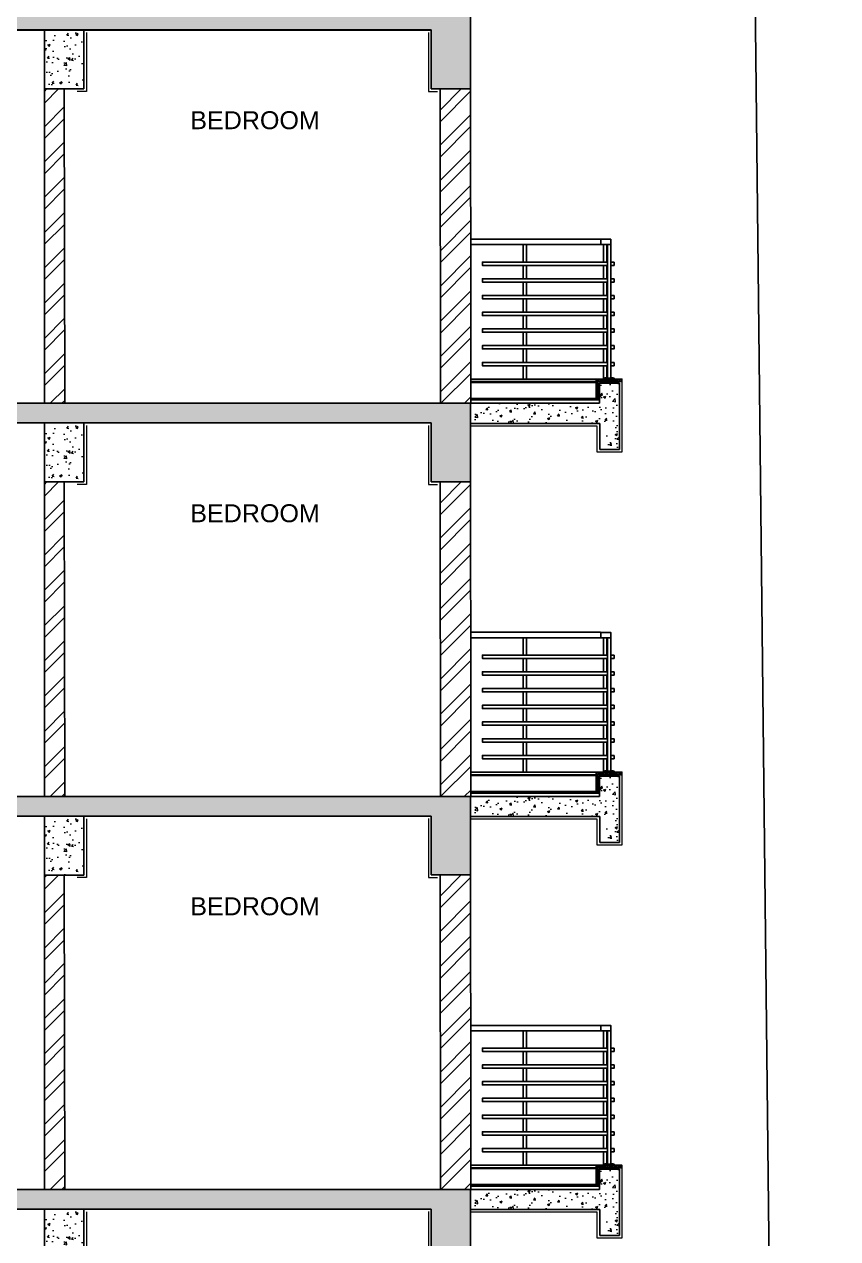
# Model space of a CAD drawing. Header units: metres. Extents: x 29392 to 32022, y 3934 to 33962.
# Drawn here: x 29711.55 to 29717.76, y 4089.81 to 4099.08 of the extents above; entities that cross this region are included whole.
import ezdxf

# ---------------------------------------------------------------- set-up
doc = ezdxf.new("R2010")
doc.units = ezdxf.units.M
doc.linetypes.add('HIDDEN', pattern=[0.375, 0.25, -0.125])
for name, color, linetype in [('20-HIDE', 11, 'HIDDEN'), ('33-SHADE', 251, 'Continuous'), ('DOOR-WIN', 6, 'Continuous'), ('ELE-1', 15, 'Continuous')]:
    doc.layers.add(name, color=color, linetype=linetype)
doc.layers.add('HATCH', color=250, linetype='Continuous', lineweight=13)
doc.layers.add('PLASTER', color=252, linetype='Continuous', lineweight=15)
doc.styles.get("Standard").update_dxf_attribs({"font": 'arial.ttf'})
doc.dimstyles.get("Standard").update_dxf_attribs({"dimtxt": 0.1, "dimasz": 0.18, "dimexe": 0.18, "dimexo": 0.0625, "dimgap": 0.09, "dimtad": 0, "dimtih": 1, "dimtoh": 1, "dimdec": 1, "dimzin": 0, "dimdsep": 46, "dimtxsty": 'Standard', "dimcen": 0.09, "dimadec": 0, "dimazin": 0, "dimtfac": 1, "dimtdec": 1, "dimtofl": 0, "dimtmove": 0, "dimatfit": 3, "dimfxl": 1, "dimtolj": 1, "dimtzin": 0, "dimarcsym": 0})

# ---------------------------------------------------------------- blocks, each defined once
blk = doc.blocks.new('uedu')
at = {"layer": '33-SHADE'}
h = blk.add_hatch(dxfattribs=at)
h.set_pattern_fill('ANSI31', color=253, scale=50, style=0)
h.set_pattern_definition([(45, (1783846.1323, 271602.1625), (-4.41941738, 4.41941738), [])])
h.paths.add_polyline_path([(1862003.6, 40806), (1861928.6, 40806), (1861928.6, 40798), (1862003.6, 40798)])
at = {"layer": '20-HIDE', "color": 5, "linetype": 'Continuous', "lineweight": 25}
blk.add_lwpolyline([(1862003.6, 40806), (1861928.6, 40806), (1861928.6, 40798), (1862003.6, 40798)], close=True, dxfattribs=at)
at = {"layer": 'DOOR-WIN', "color": 7}
for points in [[(1861953.6, 41803), (1862028.6, 41803), (1862028.6, 41843), (1861953.6, 41843)], [(1861928.6, 41673), (1861953.6, 41673), (1861953.6, 41648), (1861928.6, 41648)], [(1861928.6, 41548), (1861953.6, 41548), (1861953.6, 41523), (1861928.6, 41523)], [(1861928.6, 41423), (1861953.6, 41423), (1861953.6, 41398), (1861928.6, 41398)], [(1861928.6, 41298), (1861953.6, 41298), (1861953.6, 41273), (1861928.6, 41273)], [(1861928.6, 41173), (1861953.6, 41173), (1861953.6, 41148), (1861928.6, 41148)], [(1861928.6, 41048), (1861953.6, 41048), (1861953.6, 41023), (1861928.6, 41023)], [(1861928.6, 40923), (1861953.6, 40923), (1861953.6, 40898), (1861928.6, 40898)]]:
    blk.add_lwpolyline(points, close=True, dxfattribs=at)
at = {"layer": 'ELE-1'}
blk.add_lwpolyline([(1861953.6, 40806), (1861953.6, 41803), (1861978.6, 41803), (1861978.6, 40806)], dxfattribs=at)
blk = doc.blocks.new('afshfh')
for p, q in [((1864155.9, 113886.6), (1864155.9, 113887.3)), ((1864166.7, 113887.4), (1864156, 113887.4)), ((1864156, 113886.4), (1864166.7, 113886.4)), ((1864159.6, 113886.3), (1864160.1, 113886.4)), ((1864159.6, 113886.3), (1864162.6, 113885.2)), ((1864159.6, 113886.3), (1864163.1, 113885.4)), ((1864160.1, 113885.5), (1864159.6, 113885.4)), ((1864159.6, 113885.4), (1864162.6, 113884.3)), ((1864159.6, 113885.4), (1864163.1, 113884.4)), ((1864160.1, 113884.6), (1864159.6, 113884.4)), ((1864159.6, 113884.4), (1864162.6, 113883.4)), ((1864159.6, 113884.4), (1864163.1, 113883.5)), ((1864160.1, 113883.6), (1864159.6, 113883.5)), ((1864159.6, 113883.5), (1864162.6, 113882.4)), ((1864159.6, 113883.5), (1864163.1, 113882.6)), ((1864160.1, 113882.7), (1864159.6, 113882.6)), ((1864159.6, 113882.6), (1864162.6, 113881.5)), ((1864159.6, 113882.6), (1864163.1, 113881.6)), ((1864160.1, 113881.8), (1864159.6, 113881.6)), ((1864159.6, 113881.6), (1864162.6, 113880.6)), ((1864159.6, 113881.6), (1864163.1, 113880.7)), ((1864160.1, 113880.8), (1864159.6, 113880.7)), ((1864159.6, 113880.7), (1864162.6, 113879.6)), ((1864159.6, 113880.7), (1864163.1, 113879.8)), ((1864160.1, 113879.9), (1864159.6, 113879.8)), ((1864159.6, 113879.8), (1864162.6, 113878.7)), ((1864159.6, 113879.8), (1864163.1, 113878.8)), ((1864160.1, 113879), (1864159.6, 113878.8)), ((1864159.6, 113878.8), (1864162.6, 113877.8)), ((1864159.6, 113878.8), (1864163.1, 113877.9)), ((1864160.1, 113878), (1864159.6, 113877.9)), ((1864159.6, 113877.9), (1864162.6, 113876.8)), ((1864159.6, 113877.9), (1864163.1, 113877)), ((1864160.1, 113877.1), (1864159.6, 113877)), ((1864159.6, 113877), (1864162.6, 113875.9)), ((1864159.6, 113877), (1864163.1, 113876)), ((1864160.1, 113876.2), (1864159.6, 113876)), ((1864159.6, 113876), (1864162.6, 113875)), ((1864159.6, 113876), (1864163.1, 113875.1)), ((1864160.1, 113875.2), (1864159.6, 113875.1)), ((1864159.6, 113875.1), (1864162.6, 113874)), ((1864159.6, 113875.1), (1864163.1, 113874.2)), ((1864160.1, 113874.3), (1864159.6, 113874.2)), ((1864159.6, 113874.2), (1864162.6, 113873.1)), ((1864159.6, 113874.2), (1864163.1, 113873.2)), ((1864160.1, 113873.4), (1864159.6, 113873.2)), ((1864159.6, 113873.2), (1864162.6, 113872.2)), ((1864159.6, 113873.2), (1864163.1, 113872.3)), ((1864160.1, 113872.4), (1864159.6, 113872.3)), ((1864159.6, 113872.3), (1864162.6, 113871.2)), ((1864159.6, 113872.3), (1864163.1, 113871.4)), ((1864160.1, 113871.5), (1864159.6, 113871.4)), ((1864159.6, 113871.4), (1864162.6, 113870.3)), ((1864159.6, 113871.4), (1864163.1, 113870.4)), ((1864160.1, 113870.6), (1864159.6, 113870.4)), ((1864159.6, 113870.4), (1864162.6, 113869.4)), ((1864159.6, 113870.4), (1864163.1, 113869.5)), ((1864160.1, 113869.6), (1864159.6, 113869.5)), ((1864159.6, 113869.5), (1864162.6, 113868.4)), ((1864159.6, 113869.5), (1864163.1, 113868.6)), ((1864163.1, 113885.4), (1864160.1, 113886.4)), ((1864160.1, 113886.1), (1864160.1, 113885.5)), ((1864163.1, 113884.4), (1864160.1, 113885.5)), ((1864160.1, 113885.2), (1864160.1, 113884.6)), ((1864163.1, 113883.5), (1864160.1, 113884.6)), ((1864160.1, 113884.2), (1864160.1, 113883.6)), ((1864163.1, 113882.6), (1864160.1, 113883.6)), ((1864160.1, 113883.3), (1864160.1, 113882.7)), ((1864163.1, 113881.6), (1864160.1, 113882.7)), ((1864160.1, 113882.4), (1864160.1, 113881.8)), ((1864163.1, 113880.7), (1864160.1, 113881.8)), ((1864160.1, 113881.4), (1864160.1, 113880.8)), ((1864163.1, 113879.8), (1864160.1, 113880.8)), ((1864160.1, 113880.5), (1864160.1, 113879.9)), ((1864163.1, 113878.8), (1864160.1, 113879.9)), ((1864160.1, 113879.6), (1864160.1, 113879)), ((1864163.1, 113877.9), (1864160.1, 113879)), ((1864160.1, 113878.7), (1864160.1, 113878)), ((1864163.1, 113877), (1864160.1, 113878)), ((1864160.1, 113877.7), (1864160.1, 113877.1)), ((1864163.1, 113876), (1864160.1, 113877.1)), ((1864160.1, 113876.8), (1864160.1, 113876.2)), ((1864163.1, 113875.1), (1864160.1, 113876.2)), ((1864160.1, 113875.9), (1864160.1, 113875.2)), ((1864163.1, 113874.2), (1864160.1, 113875.2)), ((1864160.1, 113874.9), (1864160.1, 113874.3)), ((1864163.1, 113873.2), (1864160.1, 113874.3)), ((1864160.1, 113874), (1864160.1, 113873.4)), ((1864163.1, 113872.3), (1864160.1, 113873.4)), ((1864160.1, 113873.1), (1864160.1, 113872.4)), ((1864163.1, 113871.4), (1864160.1, 113872.4)), ((1864160.1, 113872.1), (1864160.1, 113871.5)), ((1864163.1, 113870.4), (1864160.1, 113871.5)), ((1864160.1, 113871.2), (1864160.1, 113870.6)), ((1864163.1, 113869.5), (1864160.1, 113870.6)), ((1864160.1, 113870.3), (1864160.1, 113869.6)), ((1864163.1, 113868.6), (1864160.1, 113869.6)), ((1864160.1, 113869.3), (1864160.1, 113865.4)), ((1864161.4, 113864.2), (1864160.1, 113867.9)), ((1864161.4, 113864.2), (1864160.1, 113865.4)), ((1864160.7, 113868.3), (1864160.2, 113868.1)), ((1864161.4, 113864.2), (1864162.6, 113865.4)), ((1864162.6, 113865.4), (1864162, 113867.7)), ((1864162.6, 113886.4), (1864162.6, 113885.5)), ((1864163.1, 113885.4), (1864162.6, 113885.2)), ((1864162.6, 113885.2), (1864162.6, 113884.6)), ((1864163.1, 113884.4), (1864162.6, 113884.3)), ((1864162.6, 113884.3), (1864162.6, 113883.7)), ((1864163.1, 113883.5), (1864162.6, 113883.4)), ((1864162.6, 113883.4), (1864162.6, 113882.7)), ((1864163.1, 113882.6), (1864162.6, 113882.4)), ((1864162.6, 113882.4), (1864162.6, 113881.8)), ((1864163.1, 113881.6), (1864162.6, 113881.5)), ((1864162.6, 113881.5), (1864162.6, 113880.9)), ((1864163.1, 113880.7), (1864162.6, 113880.6)), ((1864162.6, 113880.6), (1864162.6, 113879.9)), ((1864163.1, 113879.8), (1864162.6, 113879.6)), ((1864162.6, 113879.6), (1864162.6, 113879)), ((1864163.1, 113878.8), (1864162.6, 113878.7)), ((1864162.6, 113878.7), (1864162.6, 113878.1)), ((1864163.1, 113877.9), (1864162.6, 113877.8)), ((1864162.6, 113877.8), (1864162.6, 113877.1)), ((1864163.1, 113877), (1864162.6, 113876.8)), ((1864162.6, 113876.8), (1864162.6, 113876.2)), ((1864163.1, 113876), (1864162.6, 113875.9)), ((1864162.6, 113875.9), (1864162.6, 113875.3)), ((1864163.1, 113875.1), (1864162.6, 113875)), ((1864162.6, 113875), (1864162.6, 113874.3)), ((1864163.1, 113874.2), (1864162.6, 113874)), ((1864162.6, 113874), (1864162.6, 113873.4)), ((1864163.1, 113873.2), (1864162.6, 113873.1)), ((1864162.6, 113873.1), (1864162.6, 113872.5)), ((1864163.1, 113872.3), (1864162.6, 113872.2)), ((1864162.6, 113872.2), (1864162.6, 113871.5)), ((1864163.1, 113871.4), (1864162.6, 113871.2)), ((1864162.6, 113871.2), (1864162.6, 113870.6)), ((1864163.1, 113870.4), (1864162.6, 113870.3)), ((1864162.6, 113870.3), (1864162.6, 113869.7)), ((1864163.1, 113869.5), (1864162.6, 113869.4)), ((1864162.6, 113869.4), (1864162.6, 113868.7)), ((1864163.1, 113868.6), (1864162.6, 113868.4)), ((1864162.6, 113868.4), (1864162.6, 113865.4)), ((1864166.9, 113886.6), (1864166.9, 113887.3))]:
    blk.add_line(p, q)
for centre, radius, start, end in [((1864156, 113887.3), 0.15, 90, 180), ((1864156, 113886.6), 0.15, 180, 270), ((1864161.4, 113883.4), 5.5, 46.6602, 133.3398), ((1864160.3, 113867.9), 0.15, 111.57553, 198.16903), ((1864161.1, 113867.3), 1, 21.57553, 111.57553), ((1864166.7, 113887.3), 0.15, 0, 90), ((1864166.7, 113886.6), 0.15, 270, 0)]:
    blk.add_arc(centre, radius, start, end)
blk = doc.blocks.new('*D277')
at = {"color": 0, "lineweight": -2, "transparency": 16777216}
for p, q in [((29715.7579, 4103.7625), (29717.2653, 4103.779)), ((29717.0873, 4103.597), (29717.3312, 4081.2598)), ((29717.5827, 4058.234), (29717.3387, 4080.5712)), ((29716.2572, 4058.0395), (29717.7646, 4058.056))]:
    blk.add_line(p, q, dxfattribs=at)
at = {"color": 0, "transparency": 16777216}
for points in [[(29717.1173, 4103.5974), (29717.0573, 4103.5967), (29717.0853, 4103.777)], [(29717.6126, 4058.2343), (29717.5527, 4058.2337), (29717.5846, 4058.054)]]:
    blk.add_solid(points, dxfattribs=at)
at = {"layer": 'Defpoints', "color": 0, "transparency": 16777216}
for p in [(29717.0853, 4103.777), (29715.6954, 4103.7618), (29716.1947, 4058.0388)]:
    blk.add_point(p, dxfattribs=at)
at = {"color": 0, "transparency": 16777216, "insert": (29717.335, 4080.9155), "char_height": 0.5, "attachment_point": 5}
blk.add_mtext('\\A1;45', dxfattribs=at)

msp = doc.modelspace()

# ---------------------------------------------------------------- hatches: boundary and pattern name
at = {"transparency": 16777216}
h = msp.add_hatch(dxfattribs=at)
h.set_pattern_fill('ANSI33', scale=0.051055)
h.set_pattern_definition([(135, (31594.022349, 4053.76932), (0.00902539052, 0.00902539052), []), (135, (31594.013324, 4053.76932), (0.00902539052, 0.00902539052), [0.00638191484, -0.00319095742])])
h.paths.add_polyline_path([(29716.1157, 4096.3716), (29715.9197, 4096.3716), (29715.9197, 4096.3522), (29716.1157, 4096.3522)])
h.paths.add_polyline_path([(29715.9319, 4096.3461), (29715.9197, 4096.3461), (29715.9197, 4096.2246), (29715.9319, 4096.2246)])
h = msp.add_hatch(dxfattribs=at)
h.set_pattern_fill('ANSI33', scale=0.051055, angle=45, style=0)
h.set_pattern_definition([(90, (31594.104037, 4053.76932), (0.01276382968, 3e-18), []), (90, (31594.097656, 4053.775702), (0.01276382968, 3e-18), [0.00638191484, -0.00319095742])])
h.paths.add_polyline_path([(29714.9639, 4096.2246), (29714.9639, 4096.2123), (29715.9442, 4096.2123), (29715.9442, 4096.2246)])
h = msp.add_hatch(dxfattribs=at)
h.set_pattern_fill('ANSI33', scale=0.051055)
h.set_pattern_definition([(135, (31594.022349, 4050.76932), (0.00902539052, 0.00902539052), []), (135, (31594.013324, 4050.76932), (0.00902539052, 0.00902539052), [0.00638191484, -0.00319095742])])
h.paths.add_polyline_path([(29716.1157, 4093.3716), (29715.9197, 4093.3716), (29715.9197, 4093.3522), (29716.1157, 4093.3522)])
h.paths.add_polyline_path([(29715.9319, 4093.3461), (29715.9197, 4093.3461), (29715.9197, 4093.2246), (29715.9319, 4093.2246)])
h = msp.add_hatch(dxfattribs=at)
h.set_pattern_fill('ANSI33', scale=0.051055, angle=45, style=0)
h.set_pattern_definition([(90, (31594.104037, 4050.76932), (0.01276382968, 3e-18), []), (90, (31594.097656, 4050.775702), (0.01276382968, 3e-18), [0.00638191484, -0.00319095742])])
h.paths.add_polyline_path([(29714.9639, 4093.2246), (29714.9639, 4093.2123), (29715.9442, 4093.2123), (29715.9442, 4093.2246)])
h = msp.add_hatch(dxfattribs=at)
h.set_pattern_fill('ANSI33', scale=0.051055)
h.set_pattern_definition([(135, (31594.022349, 4047.76932), (0.00902539052, 0.00902539052), []), (135, (31594.013324, 4047.76932), (0.00902539052, 0.00902539052), [0.00638191484, -0.00319095742])])
h.paths.add_polyline_path([(29716.1157, 4090.3716), (29715.9197, 4090.3716), (29715.9197, 4090.3522), (29716.1157, 4090.3522)])
h.paths.add_polyline_path([(29715.9319, 4090.3461), (29715.9197, 4090.3461), (29715.9197, 4090.2246), (29715.9319, 4090.2246)])
h = msp.add_hatch(dxfattribs=at)
h.set_pattern_fill('ANSI33', scale=0.051055, angle=45, style=0)
h.set_pattern_definition([(90, (31594.104037, 4047.76932), (0.01276382968, 3e-18), []), (90, (31594.097656, 4047.775702), (0.01276382968, 3e-18), [0.00638191484, -0.00319095742])])
h.paths.add_polyline_path([(29714.9639, 4090.2246), (29714.9639, 4090.2123), (29715.9442, 4090.2123), (29715.9442, 4090.2246)])
at = {"layer": 'HATCH', "transparency": 16777216}
h = msp.add_hatch(dxfattribs=at)
h.set_pattern_fill('AR-CONC', color=256, scale=0.001)
h.set_pattern_definition([(50, (27763.88038, 3436.42546), (0.182184669, -0.015939086), [0.01905, -0.20955]), (355, (27763.88038, 3436.42546), (-0.035243421, 0.191056845), [0.01524, -0.167640584]), (100.451445, (27763.89556, 3436.42413), (0.146941247, 0.175117752), [0.016190009, -0.178090245]), (46.1842, (27763.88038, 3436.47626), (0.27107904, -0.042042328), [0.028575, -0.314325]), (96.635558, (27763.90297, 3436.47276), (0.237404134, 0.247426125), [0.024285023, -0.26713561]), (351.184151, (27763.88038, 3436.47626), (0.237404134, 0.247426125), [0.022859967, -0.251459732]), (21, (27763.90578, 3436.46356), (0.151614391, -0.102265198), [0.01905, -0.20955]), (326, (27763.90578, 3436.46356), (0.061802028, 0.184187966), [0.01524, -0.16764]), (71.451445, (27763.91842, 3436.45504), (0.21341642, 0.081922769), [0.016190009, -0.178089938]), (37.5, (27763.88038, 3436.42546), (0.0030886033, 0.0845550389), [0, -0.165608, 0, -0.17018, 0, -0.168275]), (7.5, (27763.88038, 3436.42546), (0.0668196625, 0.100180575), [0, -0.097028, 0, -0.161798, 0, -0.064135]), (327.5, (27763.82374, 3436.42546), (0.1355905952, -0.005728744), [0, -0.0635, 0, -0.19812, 0, -0.26289]), (317.5, (27763.79834, 3436.42546), (0.1481291814, 0.025426491), [0, -0.08255, 0, -0.131572, 0, -0.18669])])
h.paths.add_polyline_path([(29710.4044, 4098.8068), (29709.2843, 4098.8068), (29709.2843, 4098.9568), (29710.7044, 4098.9568), (29710.7044, 4098.3568), (29710.4044, 4098.3568)])
h.paths.add_polyline_path([(29714.9592, 4098.5871), (29714.6588, 4098.5868), (29714.6588, 4099.0368), (29710.7044, 4099.0368), (29710.7044, 4099.1868), (29714.9588, 4099.1871)])
h = msp.add_hatch(dxfattribs=at)
h.set_pattern_fill('AR-CONC', color=256, scale=0.001)
h.set_pattern_definition([(50, (27323.3869, 3382.19325), (0.182184669, -0.0159390855), [0.01905, -0.20955]), (355, (27323.3869, 3382.19325), (-0.035243421, 0.191056845), [0.01524, -0.167640584]), (100.451445, (27323.40208, 3382.19192), (0.146941247, 0.175117752), [0.016190009, -0.178090245]), (46.1842, (27323.3869, 3382.24405), (0.27107904, -0.042042328), [0.028575, -0.314325]), (96.635558, (27323.40949, 3382.24054), (0.237404134, 0.247426125), [0.024285023, -0.267135608]), (351.184151, (27323.3869, 3382.24405), (0.237404134, 0.247426125), [0.022859967, -0.251459732]), (21, (27323.4123, 3382.23135), (0.151614391, -0.102265198), [0.01905, -0.20955]), (326, (27323.4123, 3382.23135), (0.061802028, 0.184187966), [0.01524, -0.16764]), (71.451445, (27323.42493, 3382.22282), (0.213416419, 0.081922769), [0.016190009, -0.178089938]), (37.5, (27323.386896, 3382.193245), (0.0030886033, 0.0845550389), [0, -0.165608, 0, -0.17018, 0, -0.168275]), (7.5, (27323.3869, 3382.193245), (0.0668196625, 0.1001805748), [0, -0.097028, 0, -0.161798, 0, -0.064135]), (327.5, (27323.330254, 3382.193245), (0.1355905952, -0.005728744), [0, -0.0635, 0, -0.19812, 0, -0.26289]), (317.5, (27323.30485, 3382.19325), (0.1481291814, 0.025426491), [0, -0.08255, 0, -0.131572, 0, -0.18669])])
h.paths.add_polyline_path([(29712.0053, 4098.5864), (29711.7053, 4098.5864), (29711.7055, 4099.0368), (29712.0053, 4099.0368)])
h = msp.add_hatch(dxfattribs=at)
h.set_pattern_fill('ANSI32', color=256, scale=0.02)
h.set_pattern_definition([(45, (27763.88038, 3436.42546), (-0.134703842, 0.134703842), []), (45, (27763.97019, 3436.42546), (-0.134703842, 0.134703842), [])])
h.paths.add_polyline_path([(29709.0543, 4095.9568), (29709.2843, 4095.9568), (29709.2843, 4098.3568), (29709.0543, 4098.3568)])
h.paths.add_polyline_path([(29710.7044, 4098.3568), (29710.5543, 4098.3568), (29710.5543, 4095.9568), (29710.7044, 4095.9568)])
edge = h.paths.add_edge_path()
edge.add_line((29714.7292, 4098.5869), (29714.7312, 4096.1868))
edge.add_line((29714.3498, 4096.1867), (29714.9612, 4096.1872))
edge.add_line((29714.9612, 4096.1872), (29714.9592, 4098.5871))
edge.add_line((29714.9592, 4098.5871), (29714.7253, 4098.5868))
h = msp.add_hatch(dxfattribs=at)
h.set_pattern_fill('ANSI32', color=256, scale=0.02)
h.set_pattern_definition([(45, (27323.3869, 3382.19325), (-0.134703842, 0.134703842), []), (45, (27323.4767, 3382.19325), (-0.134703842, 0.134703842), [])])
h.paths.add_polyline_path([(29711.7055, 4098.5864), (29711.8553, 4098.5864), (29711.8611, 4096.1868), (29711.7055, 4096.1868)])
h = msp.add_hatch(dxfattribs=at)
h.set_pattern_fill('AR-CONC', color=256, scale=0.001)
h.set_pattern_definition([(50, (28888.61957, 3824.82875), (0.18218467, -0.015939086), [0.01905, -0.20955]), (355, (28888.61957, 3824.82875), (-0.03524342, 0.191056845), [0.01524, -0.167640584]), (100.451445, (28888.63475, 3824.82742), (0.146941247, 0.175117752), [0.01619001, -0.178090245]), (46.1842, (28888.61957, 3824.87955), (0.27107904, -0.04204233), [0.028575, -0.314325]), (96.635558, (28888.64216, 3824.87605), (0.237404134, 0.247426125), [0.02428502, -0.26713561]), (351.18415, (28888.61957, 3824.87955), (0.23740413, 0.247426125), [0.02285997, -0.25145973]), (21, (28888.64497, 3824.86685), (0.15161439, -0.102265198), [0.01905, -0.20955]), (326, (28888.64497, 3824.86685), (0.06180203, 0.184187966), [0.01524, -0.16764]), (71.451445, (28888.6576, 3824.85833), (0.21341642, 0.08192277), [0.01619001, -0.178089938]), (37.5, (28888.61957, 3824.82875), (0.0030886033, 0.084555039), [0, -0.165608, 0, -0.17018, 0, -0.168275]), (7.5, (28888.61957, 3824.82875), (0.0668196625, 0.100180575), [0, -0.097028, 0, -0.161798, 0, -0.064135]), (327.5, (28888.56293, 3824.82875), (0.135590595, -0.005728744), [0, -0.0635, 0, -0.19812, 0, -0.26289]), (317.5, (28888.53753, 3824.82875), (0.148129181, 0.025426491), [0, -0.08255, 0, -0.131572, 0, -0.18669])])
h.paths.add_polyline_path([(29716.0973, 4096.0336), (29716.0973, 4095.8336), (29715.9473, 4095.8336), (29715.9473, 4096.0336), (29714.9811, 4096.0336), (29714.9811, 4096.1868), (29715.9442, 4096.1868), (29715.9442, 4096.34), (29716.0973, 4096.34), (29716.0973, 4096.1868)])
h = msp.add_hatch(dxfattribs=at)
h.set_pattern_fill('AR-CONC', color=256, scale=0.001)
h.set_pattern_definition([(50, (27763.88038, 3433.42546), (0.182184669, -0.015939086), [0.01905, -0.20955]), (355, (27763.88038, 3433.42546), (-0.035243421, 0.191056845), [0.01524, -0.167640584]), (100.451445, (27763.89556, 3433.42413), (0.146941247, 0.175117752), [0.016190009, -0.178090245]), (46.1842, (27763.88038, 3433.47626), (0.27107904, -0.042042328), [0.028575, -0.314325]), (96.635558, (27763.90297, 3433.47276), (0.237404134, 0.247426125), [0.024285023, -0.26713561]), (351.184151, (27763.88038, 3433.47626), (0.237404134, 0.247426125), [0.022859967, -0.251459732]), (21, (27763.90578, 3433.46356), (0.151614391, -0.102265198), [0.01905, -0.20955]), (326, (27763.90578, 3433.46356), (0.061802028, 0.184187966), [0.01524, -0.16764]), (71.451445, (27763.91842, 3433.45504), (0.21341642, 0.081922769), [0.016190009, -0.178089938]), (37.5, (27763.88038, 3433.42546), (0.0030886033, 0.0845550389), [0, -0.165608, 0, -0.17018, 0, -0.168275]), (7.5, (27763.88038, 3433.42546), (0.0668196625, 0.100180575), [0, -0.097028, 0, -0.161798, 0, -0.064135]), (327.5, (27763.82374, 3433.42546), (0.1355905952, -0.005728744), [0, -0.0635, 0, -0.19812, 0, -0.26289]), (317.5, (27763.79834, 3433.42546), (0.1481291814, 0.025426491), [0, -0.08255, 0, -0.131572, 0, -0.18669])])
h.paths.add_polyline_path([(29710.4044, 4095.8068), (29709.2843, 4095.8068), (29709.2843, 4095.9568), (29710.7044, 4095.9568), (29710.7044, 4095.3568), (29710.4044, 4095.3568)])
h.paths.add_polyline_path([(29714.9592, 4095.5871), (29714.6588, 4095.5868), (29714.6588, 4096.0368), (29710.7044, 4096.0368), (29710.7044, 4096.1868), (29714.9588, 4096.1871)])
h = msp.add_hatch(dxfattribs=at)
h.set_pattern_fill('AR-CONC', color=256, scale=0.001)
h.set_pattern_definition([(50, (27323.3869, 3379.19325), (0.182184669, -0.0159390855), [0.01905, -0.20955]), (355, (27323.3869, 3379.19325), (-0.035243421, 0.191056845), [0.01524, -0.167640584]), (100.451445, (27323.40208, 3379.19192), (0.146941247, 0.175117752), [0.016190009, -0.178090245]), (46.1842, (27323.3869, 3379.24405), (0.27107904, -0.042042328), [0.028575, -0.314325]), (96.635558, (27323.40949, 3379.24054), (0.237404134, 0.247426125), [0.024285023, -0.267135608]), (351.184151, (27323.3869, 3379.24405), (0.237404134, 0.247426125), [0.022859967, -0.251459732]), (21, (27323.4123, 3379.23135), (0.151614391, -0.102265198), [0.01905, -0.20955]), (326, (27323.4123, 3379.23135), (0.061802028, 0.184187966), [0.01524, -0.16764]), (71.451445, (27323.42493, 3379.22282), (0.213416419, 0.081922769), [0.016190009, -0.178089938]), (37.5, (27323.386896, 3379.193245), (0.0030886033, 0.0845550389), [0, -0.165608, 0, -0.17018, 0, -0.168275]), (7.5, (27323.3869, 3379.193245), (0.0668196625, 0.1001805748), [0, -0.097028, 0, -0.161798, 0, -0.064135]), (327.5, (27323.330254, 3379.193245), (0.1355905952, -0.005728744), [0, -0.0635, 0, -0.19812, 0, -0.26289]), (317.5, (27323.30485, 3379.19325), (0.1481291814, 0.025426491), [0, -0.08255, 0, -0.131572, 0, -0.18669])])
h.paths.add_polyline_path([(29712.0053, 4095.5864), (29711.7053, 4095.5864), (29711.7055, 4096.0368), (29712.0053, 4096.0368)])
h = msp.add_hatch(dxfattribs=at)
h.set_pattern_fill('ANSI32', color=256, scale=0.02)
h.set_pattern_definition([(45, (27763.88038, 3433.42546), (-0.134703842, 0.134703842), []), (45, (27763.97019, 3433.42546), (-0.134703842, 0.134703842), [])])
h.paths.add_polyline_path([(29709.0543, 4092.9568), (29709.2843, 4092.9568), (29709.2843, 4095.3568), (29709.0543, 4095.3568)])
h.paths.add_polyline_path([(29710.7044, 4095.3568), (29710.5543, 4095.3568), (29710.5543, 4092.9568), (29710.7044, 4092.9568)])
edge = h.paths.add_edge_path()
edge.add_line((29714.7292, 4095.5869), (29714.7312, 4093.1868))
edge.add_line((29714.3498, 4093.1867), (29714.9612, 4093.1872))
edge.add_line((29714.9612, 4093.1872), (29714.9592, 4095.5871))
edge.add_line((29714.9592, 4095.5871), (29714.7253, 4095.5868))
h = msp.add_hatch(dxfattribs=at)
h.set_pattern_fill('ANSI32', color=256, scale=0.02)
h.set_pattern_definition([(45, (27323.3869, 3379.19325), (-0.134703842, 0.134703842), []), (45, (27323.4767, 3379.19325), (-0.134703842, 0.134703842), [])])
h.paths.add_polyline_path([(29711.7055, 4095.5864), (29711.8553, 4095.5864), (29711.8611, 4093.1868), (29711.7055, 4093.1868)])
h = msp.add_hatch(dxfattribs=at)
h.set_pattern_fill('AR-CONC', color=256, scale=0.001)
h.set_pattern_definition([(50, (28888.61957, 3821.82875), (0.18218467, -0.015939086), [0.01905, -0.20955]), (355, (28888.61957, 3821.82875), (-0.03524342, 0.191056845), [0.01524, -0.167640584]), (100.451445, (28888.63475, 3821.82742), (0.146941247, 0.175117752), [0.01619001, -0.178090245]), (46.1842, (28888.61957, 3821.87955), (0.27107904, -0.04204233), [0.028575, -0.314325]), (96.635558, (28888.64216, 3821.87605), (0.237404134, 0.247426125), [0.02428502, -0.26713561]), (351.18415, (28888.61957, 3821.87955), (0.23740413, 0.247426125), [0.02285997, -0.25145973]), (21, (28888.64497, 3821.86685), (0.15161439, -0.102265198), [0.01905, -0.20955]), (326, (28888.64497, 3821.86685), (0.06180203, 0.184187966), [0.01524, -0.16764]), (71.451445, (28888.6576, 3821.85833), (0.21341642, 0.08192277), [0.01619001, -0.178089938]), (37.5, (28888.61957, 3821.82875), (0.0030886033, 0.084555039), [0, -0.165608, 0, -0.17018, 0, -0.168275]), (7.5, (28888.61957, 3821.82875), (0.0668196625, 0.100180575), [0, -0.097028, 0, -0.161798, 0, -0.064135]), (327.5, (28888.56293, 3821.82875), (0.135590595, -0.005728744), [0, -0.0635, 0, -0.19812, 0, -0.26289]), (317.5, (28888.53753, 3821.82875), (0.148129181, 0.025426491), [0, -0.08255, 0, -0.131572, 0, -0.18669])])
h.paths.add_polyline_path([(29716.0973, 4093.0336), (29716.0973, 4092.8336), (29715.9473, 4092.8336), (29715.9473, 4093.0336), (29714.9811, 4093.0336), (29714.9811, 4093.1868), (29715.9442, 4093.1868), (29715.9442, 4093.34), (29716.0973, 4093.34), (29716.0973, 4093.1868)])
h = msp.add_hatch(dxfattribs=at)
h.set_pattern_fill('AR-CONC', color=256, scale=0.001)
h.set_pattern_definition([(50, (27763.88038, 3430.42546), (0.182184669, -0.015939086), [0.01905, -0.20955]), (355, (27763.88038, 3430.42546), (-0.035243421, 0.191056845), [0.01524, -0.167640584]), (100.451445, (27763.89556, 3430.42413), (0.146941247, 0.175117752), [0.016190009, -0.178090245]), (46.1842, (27763.88038, 3430.47626), (0.27107904, -0.042042328), [0.028575, -0.314325]), (96.635558, (27763.90297, 3430.47276), (0.237404134, 0.247426125), [0.024285023, -0.26713561]), (351.184151, (27763.88038, 3430.47626), (0.237404134, 0.247426125), [0.022859967, -0.251459732]), (21, (27763.90578, 3430.46356), (0.151614391, -0.102265198), [0.01905, -0.20955]), (326, (27763.90578, 3430.46356), (0.061802028, 0.184187966), [0.01524, -0.16764]), (71.451445, (27763.91842, 3430.45504), (0.21341642, 0.081922769), [0.016190009, -0.178089938]), (37.5, (27763.88038, 3430.42546), (0.0030886033, 0.0845550389), [0, -0.165608, 0, -0.17018, 0, -0.168275]), (7.5, (27763.88038, 3430.42546), (0.0668196625, 0.100180575), [0, -0.097028, 0, -0.161798, 0, -0.064135]), (327.5, (27763.82374, 3430.42546), (0.1355905952, -0.005728744), [0, -0.0635, 0, -0.19812, 0, -0.26289]), (317.5, (27763.79834, 3430.42546), (0.1481291814, 0.025426491), [0, -0.08255, 0, -0.131572, 0, -0.18669])])
h.paths.add_polyline_path([(29710.4044, 4092.8068), (29709.2843, 4092.8068), (29709.2843, 4092.9568), (29710.7044, 4092.9568), (29710.7044, 4092.3568), (29710.4044, 4092.3568)])
h.paths.add_polyline_path([(29714.9592, 4092.5871), (29714.6588, 4092.5868), (29714.6588, 4093.0368), (29710.7044, 4093.0368), (29710.7044, 4093.1868), (29714.9588, 4093.1871)])
h = msp.add_hatch(dxfattribs=at)
h.set_pattern_fill('AR-CONC', color=256, scale=0.001)
h.set_pattern_definition([(50, (27323.3869, 3376.19325), (0.182184669, -0.0159390855), [0.01905, -0.20955]), (355, (27323.3869, 3376.19325), (-0.035243421, 0.191056845), [0.01524, -0.167640584]), (100.451445, (27323.40208, 3376.19192), (0.146941247, 0.175117752), [0.016190009, -0.178090245]), (46.1842, (27323.3869, 3376.24405), (0.27107904, -0.042042328), [0.028575, -0.314325]), (96.635558, (27323.40949, 3376.24054), (0.237404134, 0.247426125), [0.024285023, -0.267135608]), (351.184151, (27323.3869, 3376.24405), (0.237404134, 0.247426125), [0.022859967, -0.251459732]), (21, (27323.4123, 3376.23135), (0.151614391, -0.102265198), [0.01905, -0.20955]), (326, (27323.4123, 3376.23135), (0.061802028, 0.184187966), [0.01524, -0.16764]), (71.451445, (27323.42493, 3376.22282), (0.213416419, 0.081922769), [0.016190009, -0.178089938]), (37.5, (27323.386896, 3376.193245), (0.0030886033, 0.0845550389), [0, -0.165608, 0, -0.17018, 0, -0.168275]), (7.5, (27323.3869, 3376.193245), (0.0668196625, 0.1001805748), [0, -0.097028, 0, -0.161798, 0, -0.064135]), (327.5, (27323.330254, 3376.193245), (0.1355905952, -0.005728744), [0, -0.0635, 0, -0.19812, 0, -0.26289]), (317.5, (27323.30485, 3376.19325), (0.1481291814, 0.025426491), [0, -0.08255, 0, -0.131572, 0, -0.18669])])
h.paths.add_polyline_path([(29712.0053, 4092.5864), (29711.7053, 4092.5864), (29711.7055, 4093.0368), (29712.0053, 4093.0368)])
h = msp.add_hatch(dxfattribs=at)
h.set_pattern_fill('ANSI32', color=256, scale=0.02)
h.set_pattern_definition([(45, (27763.88038, 3430.42546), (-0.134703842, 0.134703842), []), (45, (27763.97019, 3430.42546), (-0.134703842, 0.134703842), [])])
h.paths.add_polyline_path([(29709.0543, 4089.9568), (29709.2843, 4089.9568), (29709.2843, 4092.3568), (29709.0543, 4092.3568)])
h.paths.add_polyline_path([(29710.7044, 4092.3568), (29710.5543, 4092.3568), (29710.5543, 4089.9568), (29710.7044, 4089.9568)])
edge = h.paths.add_edge_path()
edge.add_line((29714.7292, 4092.5869), (29714.7312, 4090.1868))
edge.add_line((29714.3498, 4090.1867), (29714.9612, 4090.1872))
edge.add_line((29714.9612, 4090.1872), (29714.9592, 4092.5871))
edge.add_line((29714.9592, 4092.5871), (29714.7253, 4092.5868))
h = msp.add_hatch(dxfattribs=at)
h.set_pattern_fill('ANSI32', color=256, scale=0.02)
h.set_pattern_definition([(45, (27323.3869, 3376.19325), (-0.134703842, 0.134703842), []), (45, (27323.4767, 3376.19325), (-0.134703842, 0.134703842), [])])
h.paths.add_polyline_path([(29711.7055, 4092.5864), (29711.8553, 4092.5864), (29711.8611, 4090.1868), (29711.7055, 4090.1868)])
h = msp.add_hatch(dxfattribs=at)
h.set_pattern_fill('AR-CONC', color=256, scale=0.001)
h.set_pattern_definition([(50, (28888.61957, 3818.82875), (0.18218467, -0.015939086), [0.01905, -0.20955]), (355, (28888.61957, 3818.82875), (-0.03524342, 0.191056845), [0.01524, -0.167640584]), (100.451445, (28888.63475, 3818.82742), (0.146941247, 0.175117752), [0.01619001, -0.178090245]), (46.1842, (28888.61957, 3818.87955), (0.27107904, -0.04204233), [0.028575, -0.314325]), (96.635558, (28888.64216, 3818.87605), (0.237404134, 0.247426125), [0.02428502, -0.26713561]), (351.18415, (28888.61957, 3818.87955), (0.23740413, 0.247426125), [0.02285997, -0.25145973]), (21, (28888.64497, 3818.86685), (0.15161439, -0.102265198), [0.01905, -0.20955]), (326, (28888.64497, 3818.86685), (0.06180203, 0.184187966), [0.01524, -0.16764]), (71.451445, (28888.6576, 3818.85833), (0.21341642, 0.08192277), [0.01619001, -0.178089938]), (37.5, (28888.61957, 3818.82875), (0.0030886033, 0.084555039), [0, -0.165608, 0, -0.17018, 0, -0.168275]), (7.5, (28888.61957, 3818.82875), (0.0668196625, 0.100180575), [0, -0.097028, 0, -0.161798, 0, -0.064135]), (327.5, (28888.56293, 3818.82875), (0.135590595, -0.005728744), [0, -0.0635, 0, -0.19812, 0, -0.26289]), (317.5, (28888.53753, 3818.82875), (0.148129181, 0.025426491), [0, -0.08255, 0, -0.131572, 0, -0.18669])])
h.paths.add_polyline_path([(29716.0973, 4090.0336), (29716.0973, 4089.8336), (29715.9473, 4089.8336), (29715.9473, 4090.0336), (29714.9811, 4090.0336), (29714.9811, 4090.1868), (29715.9442, 4090.1868), (29715.9442, 4090.34), (29716.0973, 4090.34), (29716.0973, 4090.1868)])
h = msp.add_hatch(dxfattribs=at)
h.set_pattern_fill('AR-CONC', color=256, scale=0.001)
h.set_pattern_definition([(50, (27763.88038, 3427.42546), (0.182184669, -0.015939086), [0.01905, -0.20955]), (355, (27763.88038, 3427.42546), (-0.035243421, 0.191056845), [0.01524, -0.167640584]), (100.451445, (27763.89556, 3427.42413), (0.146941247, 0.175117752), [0.016190009, -0.178090245]), (46.1842, (27763.88038, 3427.47626), (0.27107904, -0.042042328), [0.028575, -0.314325]), (96.635558, (27763.90297, 3427.47276), (0.237404134, 0.247426125), [0.024285023, -0.26713561]), (351.184151, (27763.88038, 3427.47626), (0.237404134, 0.247426125), [0.022859967, -0.251459732]), (21, (27763.90578, 3427.46356), (0.151614391, -0.102265198), [0.01905, -0.20955]), (326, (27763.90578, 3427.46356), (0.061802028, 0.184187966), [0.01524, -0.16764]), (71.451445, (27763.91842, 3427.45504), (0.21341642, 0.081922769), [0.016190009, -0.178089938]), (37.5, (27763.88038, 3427.42546), (0.0030886033, 0.0845550389), [0, -0.165608, 0, -0.17018, 0, -0.168275]), (7.5, (27763.88038, 3427.42546), (0.0668196625, 0.100180575), [0, -0.097028, 0, -0.161798, 0, -0.064135]), (327.5, (27763.82374, 3427.42546), (0.1355905952, -0.005728744), [0, -0.0635, 0, -0.19812, 0, -0.26289]), (317.5, (27763.79834, 3427.42546), (0.1481291814, 0.025426491), [0, -0.08255, 0, -0.131572, 0, -0.18669])])
h.paths.add_polyline_path([(29710.4044, 4089.8068), (29709.2843, 4089.8068), (29709.2843, 4089.9568), (29710.7044, 4089.9568), (29710.7044, 4089.3568), (29710.4044, 4089.3568)])
h.paths.add_polyline_path([(29714.9592, 4089.5871), (29714.6588, 4089.5868), (29714.6588, 4090.0368), (29710.7044, 4090.0368), (29710.7044, 4090.1868), (29714.9588, 4090.1871)])
h = msp.add_hatch(dxfattribs=at)
h.set_pattern_fill('AR-CONC', color=256, scale=0.001)
h.set_pattern_definition([(50, (27323.3869, 3373.19325), (0.182184669, -0.0159390855), [0.01905, -0.20955]), (355, (27323.3869, 3373.19325), (-0.035243421, 0.191056845), [0.01524, -0.167640584]), (100.451445, (27323.40208, 3373.19192), (0.146941247, 0.175117752), [0.016190009, -0.178090245]), (46.1842, (27323.3869, 3373.24405), (0.27107904, -0.042042328), [0.028575, -0.314325]), (96.635558, (27323.40949, 3373.24054), (0.237404134, 0.247426125), [0.024285023, -0.267135608]), (351.184151, (27323.3869, 3373.24405), (0.237404134, 0.247426125), [0.022859967, -0.251459732]), (21, (27323.4123, 3373.23135), (0.151614391, -0.102265198), [0.01905, -0.20955]), (326, (27323.4123, 3373.23135), (0.061802028, 0.184187966), [0.01524, -0.16764]), (71.451445, (27323.42493, 3373.22282), (0.213416419, 0.081922769), [0.016190009, -0.178089938]), (37.5, (27323.386896, 3373.193245), (0.0030886033, 0.0845550389), [0, -0.165608, 0, -0.17018, 0, -0.168275]), (7.5, (27323.3869, 3373.193245), (0.0668196625, 0.1001805748), [0, -0.097028, 0, -0.161798, 0, -0.064135]), (327.5, (27323.330254, 3373.193245), (0.1355905952, -0.005728744), [0, -0.0635, 0, -0.19812, 0, -0.26289]), (317.5, (27323.30485, 3373.19325), (0.1481291814, 0.025426491), [0, -0.08255, 0, -0.131572, 0, -0.18669])])
h.paths.add_polyline_path([(29712.0053, 4089.5864), (29711.7053, 4089.5864), (29711.7055, 4090.0368), (29712.0053, 4090.0368)])

# ---------------------------------------------------------------- linework, layer by layer
at = {"transparency": 16777216}
for p, q in [((29714.9588, 4099.1868), (29714.9611, 4096.1868)), ((29714.6588, 4099.0368), (29710.7044, 4099.0368)), ((29714.6588, 4099.0337), (29710.7044, 4099.0337)), ((29711.7055, 4099.0368), (29711.7055, 4096.1868)), ((29712.0053, 4098.5864), (29712.0053, 4099.0364)), ((29714.6588, 4098.5868), (29714.6588, 4099.0368)), ((29711.7053, 4098.5864), (29712.0053, 4098.5864)), ((29711.8553, 4098.5864), (29711.8611, 4096.1868)), ((29714.9588, 4098.5868), (29714.6588, 4098.5868)), ((29714.7292, 4098.5868), (29714.7311, 4096.1868)), ((29714.9611, 4096.1868), (29714.9611, 4096.3368)), ((29714.9588, 4096.1868), (29710.7044, 4096.1868)), ((29714.9611, 4096.1868), (29710.7044, 4096.1868)), ((29714.9588, 4096.1868), (29714.9611, 4093.1868)), ((29714.6588, 4096.0368), (29710.7044, 4096.0368)), ((29711.7055, 4096.0368), (29711.7055, 4093.1868)), ((29712.0053, 4095.5864), (29712.0053, 4096.0364)), ((29714.6588, 4095.5868), (29714.6588, 4096.0368)), ((29715.9473, 4095.8336), (29715.9473, 4096.0336)), ((29716.0973, 4096.0336), (29716.0973, 4095.8336)), ((29716.0973, 4095.8336), (29715.9473, 4095.8336)), ((29711.7053, 4095.5864), (29712.0053, 4095.5864)), ((29711.8553, 4095.5864), (29711.8611, 4093.1868)), ((29714.9588, 4095.5868), (29714.6588, 4095.5868)), ((29714.7292, 4095.5868), (29714.7311, 4093.1868)), ((29714.9611, 4093.1868), (29714.9611, 4093.3368)), ((29714.9588, 4093.1868), (29710.7044, 4093.1868)), ((29714.9611, 4093.1868), (29710.7044, 4093.1868)), ((29714.9588, 4093.1868), (29714.9611, 4090.1868)), ((29714.6588, 4093.0368), (29710.7044, 4093.0368)), ((29711.7055, 4093.0368), (29711.7055, 4090.1868)), ((29712.0053, 4092.5864), (29712.0053, 4093.0364)), ((29714.6588, 4092.5868), (29714.6588, 4093.0368)), ((29715.9473, 4092.8336), (29715.9473, 4093.0336)), ((29716.0973, 4093.0336), (29716.0973, 4092.8336)), ((29716.0973, 4092.8336), (29715.9473, 4092.8336)), ((29711.7053, 4092.5864), (29712.0053, 4092.5864)), ((29711.8553, 4092.5864), (29711.8611, 4090.1868)), ((29714.9588, 4092.5868), (29714.6588, 4092.5868)), ((29714.7292, 4092.5868), (29714.7311, 4090.1868)), ((29714.9611, 4090.1868), (29714.9611, 4090.3368)), ((29714.9588, 4090.1868), (29710.7044, 4090.1868)), ((29714.9611, 4090.1868), (29710.7044, 4090.1868)), ((29714.9588, 4090.1868), (29714.9611, 4087.1868)), ((29714.6588, 4090.0368), (29710.7044, 4090.0368)), ((29711.7055, 4090.0368), (29711.7055, 4087.1868)), ((29712.0053, 4089.5864), (29712.0053, 4090.0364)), ((29714.6588, 4089.5868), (29714.6588, 4090.0368)), ((29715.9473, 4089.8336), (29715.9473, 4090.0336)), ((29716.0973, 4090.0336), (29716.0973, 4089.8336)), ((29716.0973, 4089.8336), (29715.9473, 4089.8336))]:
    msp.add_line(p, q, dxfattribs=at)
at = {"color": 7, "transparency": 16777216}
for p, q in [((29715.3616, 4097.3978), (29715.3616, 4097.2651)), ((29715.3872, 4097.3978), (29715.3872, 4097.2651)), ((29715.9743, 4097.3978), (29715.9743, 4097.2651)), ((29715.9998, 4097.3978), (29715.9998, 4097.2651)), ((29715.3616, 4097.2396), (29715.3616, 4097.1375)), ((29715.3872, 4097.2396), (29715.3872, 4097.1375)), ((29715.9743, 4097.2396), (29715.9743, 4097.1375)), ((29715.9998, 4097.2396), (29715.9998, 4097.1375)), ((29715.3616, 4097.1119), (29715.3616, 4097.0098)), ((29715.3872, 4097.1119), (29715.3872, 4097.0098)), ((29715.9743, 4097.1119), (29715.9743, 4097.0098)), ((29715.9998, 4097.1119), (29715.9998, 4097.0098)), ((29715.3616, 4096.9843), (29715.3616, 4096.8822)), ((29715.3872, 4096.9843), (29715.3872, 4096.8822)), ((29715.9743, 4096.9843), (29715.9743, 4096.8822)), ((29715.9998, 4096.9843), (29715.9998, 4096.8822)), ((29715.3616, 4096.8566), (29715.3616, 4096.7545)), ((29715.3872, 4096.8566), (29715.3872, 4096.7545)), ((29715.9743, 4096.8566), (29715.9743, 4096.7545)), ((29715.9998, 4096.8566), (29715.9998, 4096.7545)), ((29715.3616, 4096.729), (29715.3616, 4096.6269)), ((29715.3872, 4096.729), (29715.3872, 4096.6269)), ((29715.9743, 4096.729), (29715.9743, 4096.6269)), ((29715.9998, 4096.729), (29715.9998, 4096.6269)), ((29715.3616, 4096.6014), (29715.3616, 4096.4993)), ((29715.3872, 4096.6014), (29715.3872, 4096.4993)), ((29715.9743, 4096.6014), (29715.9743, 4096.4993)), ((29715.9998, 4096.6014), (29715.9998, 4096.4993)), ((29715.3616, 4096.4737), (29715.3616, 4096.3716)), ((29715.3872, 4096.4737), (29715.3872, 4096.3716)), ((29715.9743, 4096.4737), (29715.9743, 4096.3716)), ((29715.9998, 4096.4737), (29715.9998, 4096.3716)), ((29715.9197, 4096.3461), (29714.9639, 4096.3461)), ((29715.9258, 4096.3522), (29715.9258, 4096.3461)), ((29714.9639, 4096.1868), (29715.9442, 4096.1868)), ((29716.0973, 4096.1868), (29716.0973, 4096.0336)), ((29714.9611, 4096.0336), (29715.9473, 4096.0336)), ((29715.3616, 4094.3978), (29715.3616, 4094.2651)), ((29715.3872, 4094.3978), (29715.3872, 4094.2651)), ((29715.9743, 4094.3978), (29715.9743, 4094.2651)), ((29715.9998, 4094.3978), (29715.9998, 4094.2651)), ((29715.3616, 4094.2396), (29715.3616, 4094.1375)), ((29715.3872, 4094.2396), (29715.3872, 4094.1375)), ((29715.9743, 4094.2396), (29715.9743, 4094.1375)), ((29715.9998, 4094.2396), (29715.9998, 4094.1375)), ((29715.3616, 4094.1119), (29715.3616, 4094.0098)), ((29715.3872, 4094.1119), (29715.3872, 4094.0098)), ((29715.9743, 4094.1119), (29715.9743, 4094.0098)), ((29715.9998, 4094.1119), (29715.9998, 4094.0098)), ((29715.3616, 4093.9843), (29715.3616, 4093.8822)), ((29715.3872, 4093.9843), (29715.3872, 4093.8822)), ((29715.9743, 4093.9843), (29715.9743, 4093.8822)), ((29715.9998, 4093.9843), (29715.9998, 4093.8822)), ((29715.3616, 4093.8566), (29715.3616, 4093.7545)), ((29715.3872, 4093.8566), (29715.3872, 4093.7545)), ((29715.9743, 4093.8566), (29715.9743, 4093.7545)), ((29715.9998, 4093.8566), (29715.9998, 4093.7545)), ((29715.3616, 4093.729), (29715.3616, 4093.6269)), ((29715.3872, 4093.729), (29715.3872, 4093.6269)), ((29715.9743, 4093.729), (29715.9743, 4093.6269)), ((29715.9998, 4093.729), (29715.9998, 4093.6269)), ((29715.3616, 4093.6014), (29715.3616, 4093.4993)), ((29715.3872, 4093.6014), (29715.3872, 4093.4993)), ((29715.9743, 4093.6014), (29715.9743, 4093.4993)), ((29715.9998, 4093.6014), (29715.9998, 4093.4993)), ((29715.3616, 4093.4737), (29715.3616, 4093.3716)), ((29715.3872, 4093.4737), (29715.3872, 4093.3716)), ((29715.9743, 4093.4737), (29715.9743, 4093.3716)), ((29715.9998, 4093.4737), (29715.9998, 4093.3716)), ((29715.9197, 4093.3461), (29714.9639, 4093.3461)), ((29715.9258, 4093.3522), (29715.9258, 4093.3461)), ((29714.9639, 4093.1868), (29715.9442, 4093.1868)), ((29716.0973, 4093.1868), (29716.0973, 4093.0336)), ((29714.9611, 4093.0336), (29715.9473, 4093.0336)), ((29715.3616, 4091.3978), (29715.3616, 4091.2651)), ((29715.3872, 4091.3978), (29715.3872, 4091.2651)), ((29715.9743, 4091.3978), (29715.9743, 4091.2651)), ((29715.9998, 4091.3978), (29715.9998, 4091.2651)), ((29715.3616, 4091.2396), (29715.3616, 4091.1375)), ((29715.3872, 4091.2396), (29715.3872, 4091.1375)), ((29715.9743, 4091.2396), (29715.9743, 4091.1375)), ((29715.9998, 4091.2396), (29715.9998, 4091.1375)), ((29715.3616, 4091.1119), (29715.3616, 4091.0098)), ((29715.3872, 4091.1119), (29715.3872, 4091.0098)), ((29715.9743, 4091.1119), (29715.9743, 4091.0098)), ((29715.9998, 4091.1119), (29715.9998, 4091.0098)), ((29715.3616, 4090.9843), (29715.3616, 4090.8822)), ((29715.3872, 4090.9843), (29715.3872, 4090.8822)), ((29715.9743, 4090.9843), (29715.9743, 4090.8822)), ((29715.9998, 4090.9843), (29715.9998, 4090.8822)), ((29715.3616, 4090.8566), (29715.3616, 4090.7545)), ((29715.3872, 4090.8566), (29715.3872, 4090.7545)), ((29715.9743, 4090.8566), (29715.9743, 4090.7545)), ((29715.9998, 4090.8566), (29715.9998, 4090.7545)), ((29715.3616, 4090.729), (29715.3616, 4090.6269)), ((29715.3872, 4090.729), (29715.3872, 4090.6269)), ((29715.9743, 4090.729), (29715.9743, 4090.6269)), ((29715.9998, 4090.729), (29715.9998, 4090.6269)), ((29715.3616, 4090.6014), (29715.3616, 4090.4993)), ((29715.3872, 4090.6014), (29715.3872, 4090.4993)), ((29715.9743, 4090.6014), (29715.9743, 4090.4993)), ((29715.9998, 4090.6014), (29715.9998, 4090.4993)), ((29715.3616, 4090.4737), (29715.3616, 4090.3716)), ((29715.3872, 4090.4737), (29715.3872, 4090.3716)), ((29715.9743, 4090.4737), (29715.9743, 4090.3716)), ((29715.9998, 4090.4737), (29715.9998, 4090.3716)), ((29715.9197, 4090.3461), (29714.9639, 4090.3461)), ((29715.9258, 4090.3522), (29715.9258, 4090.3461)), ((29714.9639, 4090.1868), (29715.9442, 4090.1868)), ((29716.0973, 4090.1868), (29716.0973, 4090.0336)), ((29714.9611, 4090.0336), (29715.9473, 4090.0336))]:
    msp.add_line(p, q, dxfattribs=at)
for points in [[(29715.9539, 4097.4387), (29714.9639, 4097.4387)], [(29714.9639, 4097.3978), (29715.9539, 4097.3978)], [(29716.0049, 4097.2651), (29715.0507, 4097.2651), (29715.0507, 4097.2396), (29716.0049, 4097.2396)], [(29716.0049, 4097.1375), (29715.0507, 4097.1375), (29715.0507, 4097.1119), (29716.0049, 4097.1119)], [(29716.0049, 4097.0098), (29715.0507, 4097.0098), (29715.0507, 4096.9843), (29716.0049, 4096.9843)], [(29716.0049, 4096.8822), (29715.0507, 4096.8822), (29715.0507, 4096.8566), (29716.0049, 4096.8566)], [(29716.0049, 4096.7545), (29715.0507, 4096.7545), (29715.0507, 4096.729), (29716.0049, 4096.729)], [(29716.0049, 4096.6269), (29715.0507, 4096.6269), (29715.0507, 4096.6014), (29716.0049, 4096.6014)], [(29716.0049, 4096.4993), (29715.0507, 4096.4993), (29715.0507, 4096.4737), (29716.0049, 4096.4737)], [(29716.1157, 4096.3716), (29714.9639, 4096.3716)], [(29714.9639, 4096.3522), (29716.1157, 4096.3522)], [(29715.9442, 4096.1868), (29715.9442, 4096.34), (29716.0973, 4096.34), (29716.0973, 4096.1868)], [(29714.9611, 4096.2246), (29715.9442, 4096.2246)], [(29714.9611, 4096.2123), (29715.9442, 4096.2123)], [(29715.9539, 4094.4387), (29714.9639, 4094.4387)], [(29714.9639, 4094.3978), (29715.9539, 4094.3978)], [(29716.0049, 4094.2651), (29715.0507, 4094.2651), (29715.0507, 4094.2396), (29716.0049, 4094.2396)], [(29716.0049, 4094.1375), (29715.0507, 4094.1375), (29715.0507, 4094.1119), (29716.0049, 4094.1119)], [(29716.0049, 4094.0098), (29715.0507, 4094.0098), (29715.0507, 4093.9843), (29716.0049, 4093.9843)], [(29716.0049, 4093.8822), (29715.0507, 4093.8822), (29715.0507, 4093.8566), (29716.0049, 4093.8566)], [(29716.0049, 4093.7545), (29715.0507, 4093.7545), (29715.0507, 4093.729), (29716.0049, 4093.729)], [(29716.0049, 4093.6269), (29715.0507, 4093.6269), (29715.0507, 4093.6014), (29716.0049, 4093.6014)], [(29716.0049, 4093.4993), (29715.0507, 4093.4993), (29715.0507, 4093.4737), (29716.0049, 4093.4737)], [(29716.1157, 4093.3716), (29714.9639, 4093.3716)], [(29714.9639, 4093.3522), (29716.1157, 4093.3522)], [(29715.9442, 4093.1868), (29715.9442, 4093.34), (29716.0973, 4093.34), (29716.0973, 4093.1868)], [(29714.9611, 4093.2246), (29715.9442, 4093.2246)], [(29714.9611, 4093.2123), (29715.9442, 4093.2123)], [(29715.9539, 4091.4387), (29714.9639, 4091.4387)], [(29714.9639, 4091.3978), (29715.9539, 4091.3978)], [(29716.0049, 4091.2651), (29715.0507, 4091.2651), (29715.0507, 4091.2396), (29716.0049, 4091.2396)], [(29716.0049, 4091.1375), (29715.0507, 4091.1375), (29715.0507, 4091.1119), (29716.0049, 4091.1119)], [(29716.0049, 4091.0098), (29715.0507, 4091.0098), (29715.0507, 4090.9843), (29716.0049, 4090.9843)], [(29716.0049, 4090.8822), (29715.0507, 4090.8822), (29715.0507, 4090.8566), (29716.0049, 4090.8566)], [(29716.0049, 4090.7545), (29715.0507, 4090.7545), (29715.0507, 4090.729), (29716.0049, 4090.729)], [(29716.0049, 4090.6269), (29715.0507, 4090.6269), (29715.0507, 4090.6014), (29716.0049, 4090.6014)], [(29716.0049, 4090.4993), (29715.0507, 4090.4993), (29715.0507, 4090.4737), (29716.0049, 4090.4737)], [(29716.1157, 4090.3716), (29714.9639, 4090.3716)], [(29714.9639, 4090.3522), (29716.1157, 4090.3522)], [(29715.9442, 4090.1868), (29715.9442, 4090.34), (29716.0973, 4090.34), (29716.0973, 4090.1868)], [(29714.9611, 4090.2246), (29715.9442, 4090.2246)], [(29714.9611, 4090.2123), (29715.9442, 4090.2123)]]:
    msp.add_lwpolyline(points, dxfattribs=at)
for points in [[(29716.056, 4096.4993), (29716.0305, 4096.4993), (29716.0305, 4096.4737), (29716.056, 4096.4737)], [(29715.9197, 4096.3716), (29716.1157, 4096.3716), (29716.1157, 4096.3522), (29715.9197, 4096.3522)], [(29715.9319, 4096.3461), (29715.9197, 4096.3461), (29715.9197, 4096.2246), (29715.9319, 4096.2246)], [(29716.056, 4093.4993), (29716.0305, 4093.4993), (29716.0305, 4093.4737), (29716.056, 4093.4737)], [(29715.9197, 4093.3716), (29716.1157, 4093.3716), (29716.1157, 4093.3522), (29715.9197, 4093.3522)], [(29715.9319, 4093.3461), (29715.9197, 4093.3461), (29715.9197, 4093.2246), (29715.9319, 4093.2246)], [(29716.056, 4090.4993), (29716.0305, 4090.4993), (29716.0305, 4090.4737), (29716.056, 4090.4737)], [(29715.9197, 4090.3716), (29716.1157, 4090.3716), (29716.1157, 4090.3522), (29715.9197, 4090.3522)], [(29715.9319, 4090.3461), (29715.9197, 4090.3461), (29715.9197, 4090.2246), (29715.9319, 4090.2246)]]:
    msp.add_lwpolyline(points, close=True, dxfattribs=at)
at = {"layer": 'PLASTER', "transparency": 16777216}
for p, q in [((29712.0254, 4099.0164), (29712.0254, 4098.5664)), ((29714.6387, 4099.0168), (29714.6387, 4098.5668)), ((29712.0254, 4098.5664), (29711.9554, 4098.5664)), ((29714.6387, 4098.5668), (29714.7087, 4098.5668)), ((29712.0254, 4096.0164), (29712.0254, 4095.5664)), ((29714.6387, 4096.0168), (29714.6387, 4095.5668)), ((29712.0254, 4095.5664), (29711.9554, 4095.5664)), ((29714.6387, 4095.5668), (29714.7087, 4095.5668)), ((29712.0254, 4093.0164), (29712.0254, 4092.5664)), ((29714.6387, 4093.0168), (29714.6387, 4092.5668)), ((29712.0254, 4092.5664), (29711.9554, 4092.5664)), ((29714.6387, 4092.5668), (29714.7087, 4092.5668)), ((29712.0254, 4090.0164), (29712.0254, 4089.5664)), ((29714.6387, 4090.0168), (29714.6387, 4089.5668))]:
    msp.add_line(p, q, dxfattribs=at)
at = {"layer": 'PLASTER', "linetype": 'ByBlock', "lineweight": 20, "transparency": 16777216}
for p, q in [((29716.1157, 4096.3522), (29716.1157, 4095.8139)), ((29715.9273, 4096.0136), (29714.9639, 4096.0136)), ((29715.9273, 4095.8139), (29715.9273, 4096.0136)), ((29716.1157, 4096.0336), (29716.1157, 4096.0136)), ((29715.9473, 4095.8139), (29715.9273, 4095.8139)), ((29716.1157, 4095.8139), (29715.9473, 4095.8139)), ((29716.1157, 4093.3522), (29716.1157, 4092.8139)), ((29716.1157, 4093.0336), (29716.1157, 4093.0136)), ((29715.9273, 4093.0136), (29714.9639, 4093.0136)), ((29715.9273, 4092.8139), (29715.9273, 4093.0136)), ((29715.9473, 4092.8139), (29715.9273, 4092.8139)), ((29716.1157, 4092.8139), (29715.9473, 4092.8139)), ((29716.1157, 4090.3522), (29716.1157, 4089.8139)), ((29715.9273, 4090.0136), (29714.9639, 4090.0136)), ((29715.9273, 4089.8139), (29715.9273, 4090.0136)), ((29716.1157, 4090.0336), (29716.1157, 4090.0136)), ((29715.9473, 4089.8139), (29715.9273, 4089.8139)), ((29716.1157, 4089.8139), (29715.9473, 4089.8139))]:
    msp.add_line(p, q, dxfattribs=at)

# ---------------------------------------------------------------- block references
at = {"color": 7, "transparency": 16777216, "yscale": 0.001021106374551753, "zscale": 0.001021106374551753}
for name, p, xscale in [('uedu', (31617.2832, 4054.7125), -0.001021106374551753), ('afshfh', (27812.4851, 3980.0896), 0.001021106374551753), ('afshfh', (31619.5503, 3980.0896), -0.001021106374551753), ('uedu', (31617.2832, 4051.7125), -0.001021106374551753), ('afshfh', (27812.4851, 3977.0896), 0.001021106374551753), ('afshfh', (31619.5503, 3977.0896), -0.001021106374551753), ('uedu', (31617.2832, 4048.7125), -0.001021106374551753), ('afshfh', (27812.4851, 3974.0896), 0.001021106374551753), ('afshfh', (31619.5503, 3974.0896), -0.001021106374551753)]:
    msp.add_blockref(name, p, dxfattribs=dict(at, xscale=xscale))

# ---------------------------------------------------------------- texts
at = {"transparency": 16777216}
for p in [(29712.8193, 4098.2792), (29712.8193, 4095.2792), (29712.8193, 4092.2792)]:
    msp.add_text('BEDROOM', height=0.13707, dxfattribs=at).set_placement(p)

# ---------------------------------------------------------------- dimensions: what is measured, and where the dimension line sits
at = {"color": 251, "true_color": 0x636466}
dim = msp.add_aligned_dim(p1=(29716.1947, 4058.0388), p2=(29715.6954, 4103.7618), distance=-1.39, text='45', dimstyle='Standard', override={"dimtxt": 0.5}, dxfattribs=at)
dim.commit()
dim.dimension.update_dxf_attribs({"geometry": '*D277', "text_midpoint": (29717.335, 4080.9155)})

doc.saveas('drawing.dxf')
